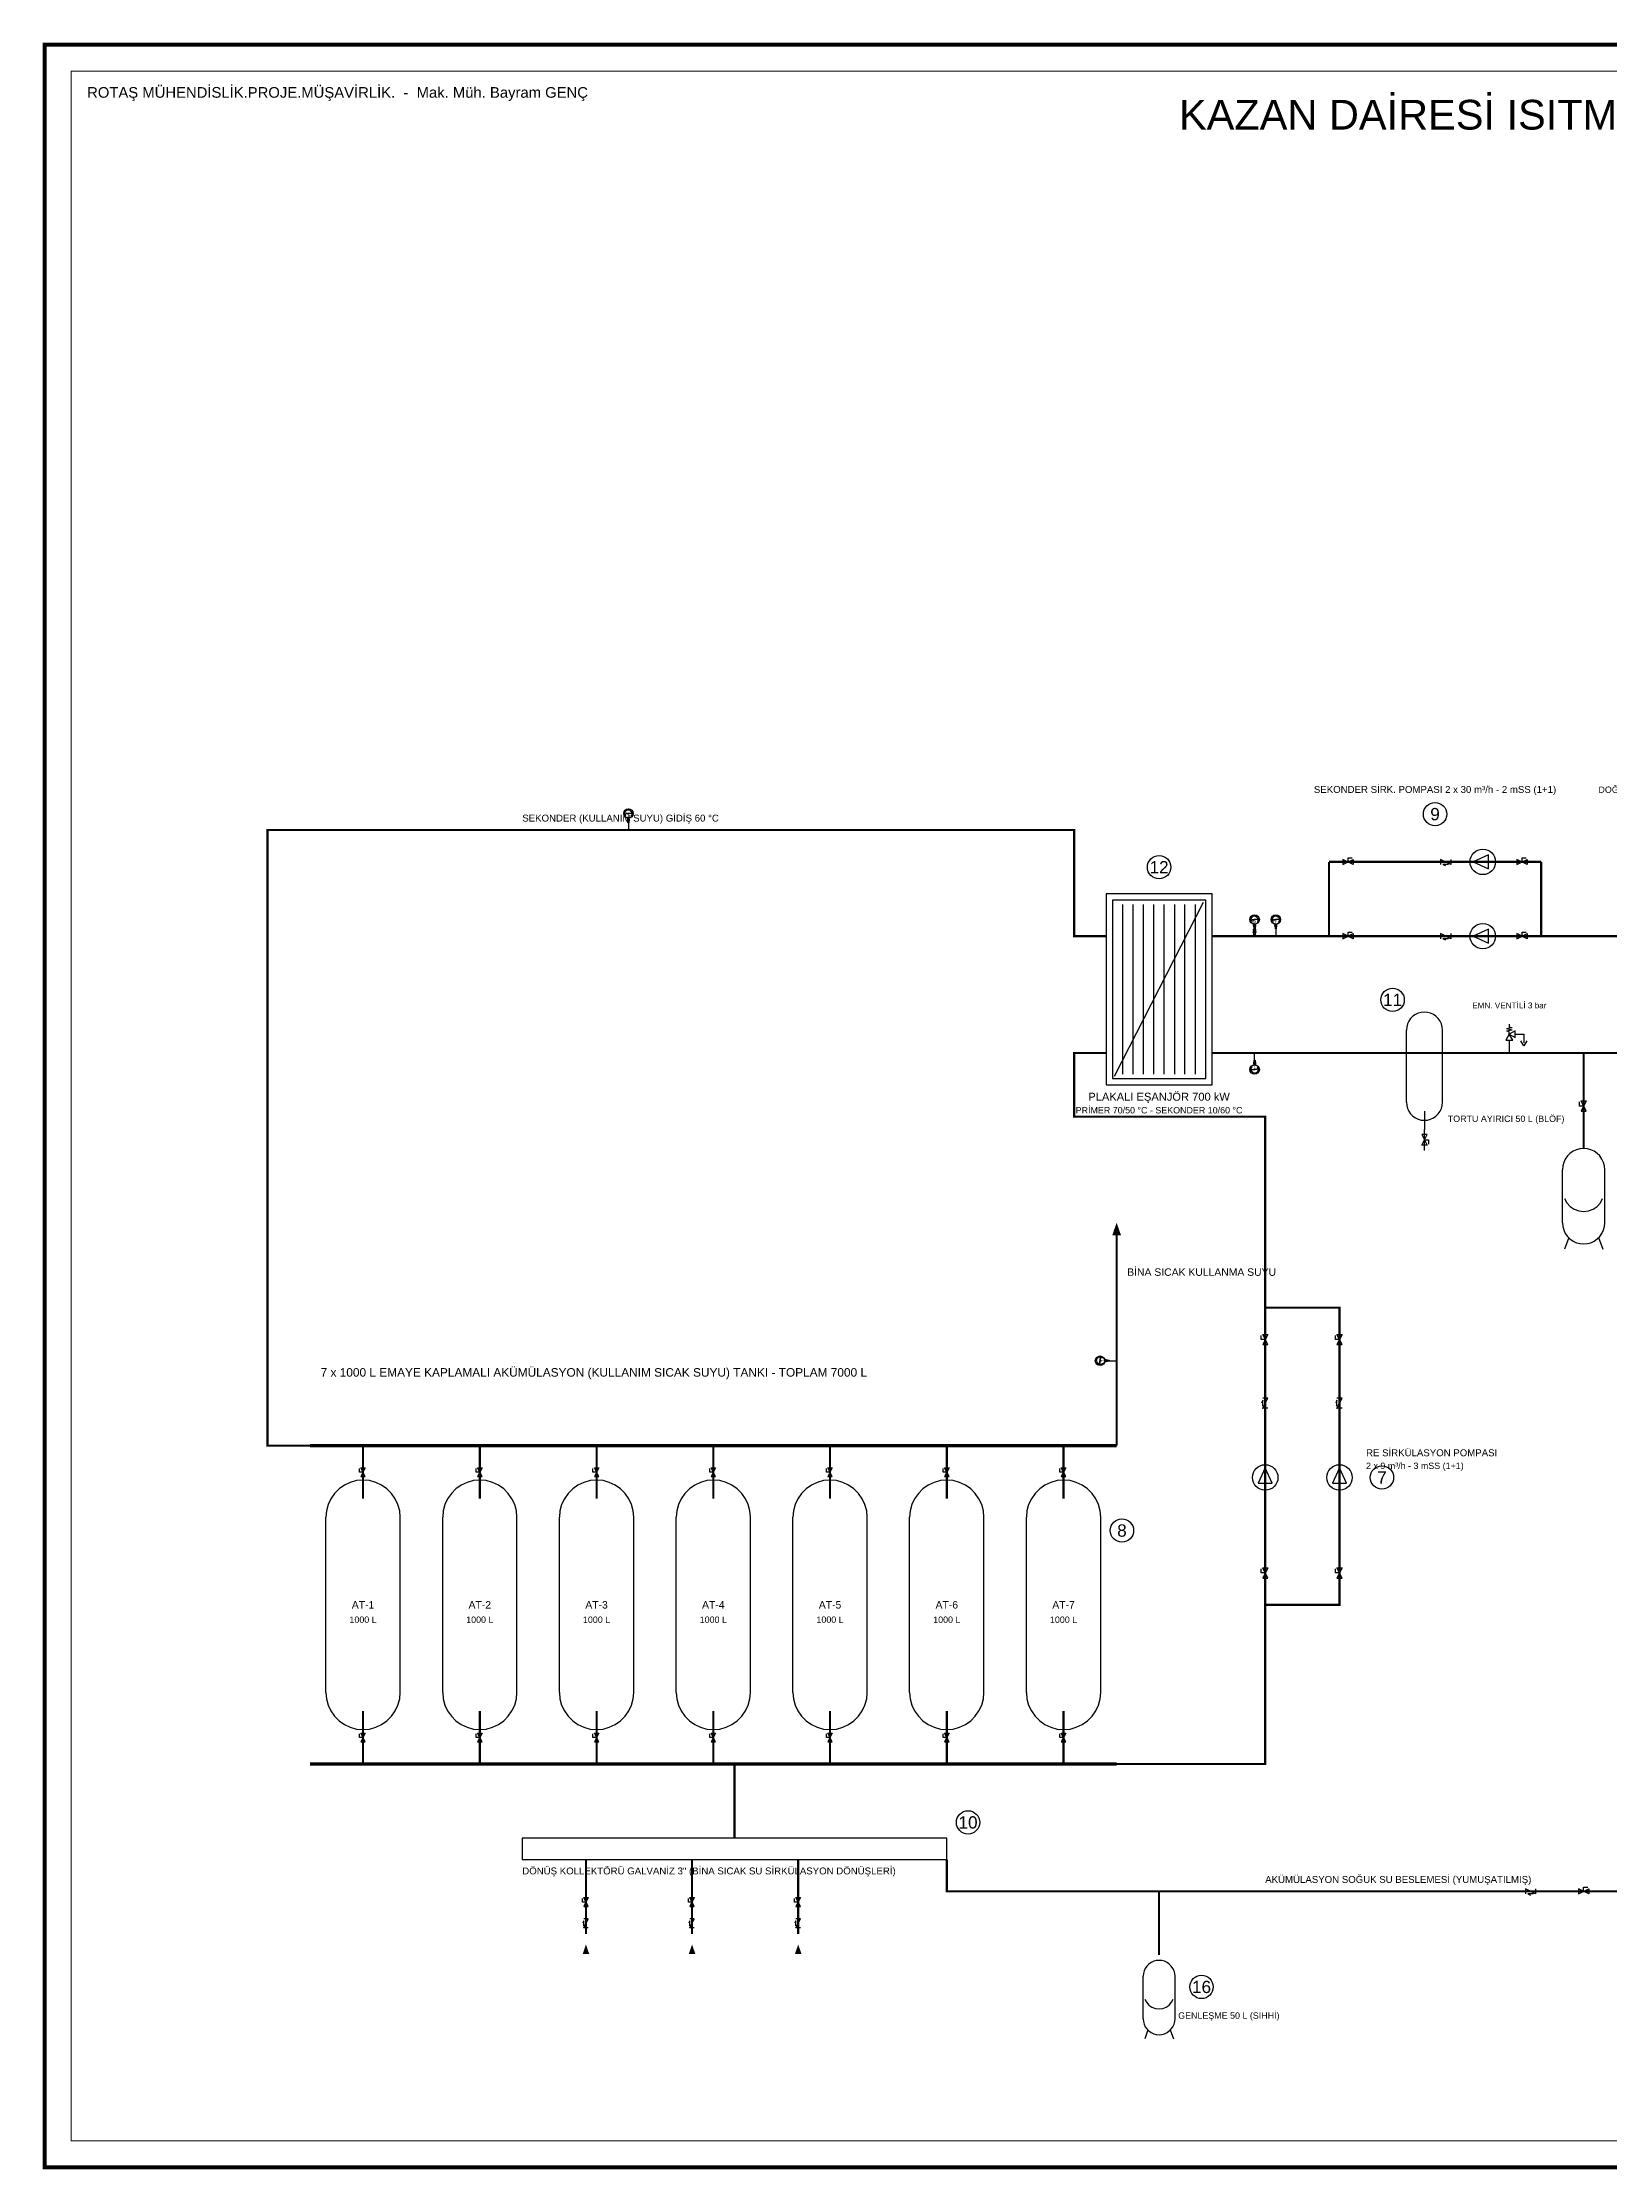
# Model space of a CAD drawing. Header units: centimetres. Extents: x -152 to 8002, y -202 to 1802.
# Drawn here: x -152 to 1324, y -202 to 1802 of the extents above; entities that cross this region are included whole.
import ezdxf
from ezdxf.enums import TextEntityAlignment as Align

# ---------------------------------------------------------------- set-up
doc = ezdxf.new("R2010")
doc.units = ezdxf.units.CM
doc.linetypes.add('BASMA HATTI', pattern=[31, 25, -6])
doc.linetypes.add('ISITMA DONUS HATTI', pattern=[26, 20, -6])
for name, color, linetype in [('MTY-CIHAZ', 135, 'Continuous'), ('MTY-DOGALGAZ', 7, 'Continuous'), ('MTY-EKIPMAN-NO', 7, 'Continuous'), ('MTY-ISITMA-DONUS-BORU', 30, 'ISITMA DONUS HATTI'), ('MTY-ISITMA-GIDIS-BORU', 10, 'Continuous'), ('MTY-PAFTA', 7, 'Continuous'), ('MTY-SICAKSU-BORU', 1, 'BASMA HATTI'), ('MTY-SIRKULASYON-BORU', 7, 'Continuous'), ('MTY-SOGUKSU-BORU', 5, 'Continuous'), ('MTY-TEFRIS', 15, 'Continuous'), ('MTY-VANA', 1, 'Continuous'), ('MTY-YAZI', 7, 'Continuous')]:
    doc.layers.add(name, color=color, linetype=linetype)
doc.layers.add('ROTAS-PAFTA-SINIRI', color=8, linetype='Continuous', plot=False)
doc.styles.add('CAP', font='wturkce.SHX', dxfattribs={"width": 0.65})
doc.styles.add('MTYCAPLT', font='arial.ttf', dxfattribs={"width": 0.65, "height": 1})
doc.styles.add('ROTAS', font='arial.ttf')

# ---------------------------------------------------------------- blocks, each defined once
blk = doc.blocks.new('ROTAS_PAFTA')
blk.add_lwpolyline([(0, 0), (1, 0), (1, 1), (0, 1)], close=True)
blk = doc.blocks.new('MTY-KURESEL VANA')
at = {"layer": 'MTY-VANA'}
for p, q in [((0, 0), (0, 8)), ((0, 8), (8, 8))]:
    blk.add_line(p, q, dxfattribs=at)
blk.add_lwpolyline([(-10, 5), (-10, -5), (10, 5), (10, -5), (-10, 5)], dxfattribs=at)
at = {"layer": 'MTY-VANA', "style": 'MTYCAPLT', "width": 0.65}
blk.add_attdef('CAP', text='', height=10, dxfattribs=at).set_placement((-1.1, 0), align=Align.CENTER)
blk = doc.blocks.new('MTY-CEKVALF VANA')
at = {"layer": 'MTY-VANA'}
h = blk.add_hatch(color=256, dxfattribs=at)
edge = h.paths.add_edge_path()
edge.add_arc((-10, 5), 1.41, 180, 540, ccw=False)
for p, q in [((-10, -5), (-10, 5)), ((-10, 5), (10, -5)), ((-5.6, 5), (5.6, 5)), ((5.6, 5), (0, 7.3)), ((10, -5), (10, 5))]:
    blk.add_line(p, q, dxfattribs=at)
at = {"layer": 'MTY-VANA', "style": 'CAP', "width": 0.65}
blk.add_attdef('CAP', text='', height=5, rotation=153.4349, dxfattribs=at).set_placement((0, 0), align=Align.CENTER)
blk = doc.blocks.new('MTY-TERMOMETRE')
at = {"layer": 'MTY-VANA', "color": 1}
for p, q in [((-3.7, 19.8), (-4.5, 19.9)), ((-3.7, 19.2), (-4.5, 19.1)), ((-3.5, 20.5), (-4.4, 20.7)), ((-3.6, 18.6), (-4.4, 18.4)), ((-3.3, 21.1), (-4.1, 21.4)), ((-3.3, 18), (-4.1, 17.6)), ((-3, 21.6), (-3.7, 22.1)), ((-3, 17.4), (-3.7, 16.9)), ((-2.6, 22.1), (-3.2, 22.7)), ((-2.7, 19.7), (-0.6, 19.7)), ((-2.7, 19.7), (-2.7, 19.3)), ((-2.7, 19.3), (-0.6, 19.4)), ((-2.1, 22.5), (-2.6, 23.2)), ((-1.5, 22.9), (-1.9, 23.6)), ((-1.2, 12.5), (-1.2, 13.4)), ((1.2, 12.5), (-1.2, 12.5)), ((-0.9, 23.1), (-1.1, 23.9)), ((0.9, 13.5), (-0.9, 13.5)), ((-0.9, 10.9), (-0.9, 12.5)), ((0.9, 10.9), (-0.9, 10.9)), ((-0.7, 13.5), (-0.7, 14)), ((-0.5, 12.6), (-0.5, 13.4)), ((-0.5, 8.6), (-0.5, 10.9)), ((0.5, 8.6), (-0.5, 8.6)), ((-0.3, 23.2), (-0.4, 24)), ((0, 8.6), (0, 0)), ((0.4, 23.2), (0.4, 24)), ((4.5, 19.5), (0.5, 19.6)), ((0.5, 10.9), (0.5, 8.6)), ((4.5, 19.5), (0.6, 19.4)), ((0.6, 12.6), (0.6, 13.4)), ((0.7, 13.5), (0.7, 14)), ((0.9, 12.5), (0.9, 10.9)), ((1, 23.1), (1.2, 23.9)), ((1.2, 12.5), (1.2, 13.4)), ((1.6, 22.9), (2, 23.6)), ((2.1, 22.5), (2.6, 23.2)), ((2.6, 22.1), (3.2, 22.7)), ((3, 17.4), (3.7, 16.9)), ((3.1, 21.6), (3.7, 22.1)), ((3.4, 21.1), (4.1, 21.4)), ((3.4, 17.9), (4.1, 17.6)), ((3.6, 20.5), (4.4, 20.7)), ((3.6, 18.5), (4.4, 18.3)), ((3.7, 19.8), (4.5, 19.9)), ((3.7, 19.2), (4.5, 19.1))]:
    blk.add_line(p, q, dxfattribs=at)
for radius in [5.58, 5.3, 0.576]:
    blk.add_circle((0, 19.5), radius, dxfattribs=at)
for centre, radius, start, end in [((-0.9, 13), 0.576, 54.6994, 125.3066), ((-0.9, 13.1), 0.576, 234.694, 305.3013), ((0, 12.2), 1.33, 65.9035, 113.6507), ((0, 13.8), 1.33, 246.3499, 294.0971), ((0.9, 13), 0.576, 54.6934, 125.3006), ((0.9, 13.1), 0.576, 234.7001, 305.3073)]:
    blk.add_arc(centre, radius, start, end, dxfattribs=at)
at = {"layer": 'MTY-VANA', "style": 'MTYCAPLT', "width": 0.65}
blk.add_text('T', height=3, dxfattribs=at).set_placement((0, 15, 0), align=Align.CENTER)
blk.add_attdef('CAP', text='', height=1, rotation=270, dxfattribs=at).set_placement((0, 0), align=Align.CENTER)
blk = doc.blocks.new('MTY-MANOMETRE')
at = {"layer": 'MTY-VANA', "color": 1}
for p, q in [((-3.7, 19.8), (-4.5, 19.9)), ((-3.7, 19.2), (-4.5, 19.1)), ((-3.5, 20.5), (-4.4, 20.7)), ((-3.6, 18.6), (-4.4, 18.4)), ((-3.3, 21.1), (-4.1, 21.4)), ((-3.3, 18), (-4.1, 17.6)), ((-3, 21.6), (-3.7, 22.1)), ((-3, 17.4), (-3.7, 16.9)), ((-2.6, 22.1), (-3.2, 22.7)), ((-2.7, 19.7), (-0.6, 19.7)), ((-2.7, 19.7), (-2.7, 19.3)), ((-2.7, 19.3), (-0.6, 19.4)), ((-2.1, 22.5), (-2.6, 23.2)), ((-1.5, 22.9), (-1.9, 23.6)), ((-1.2, 12.5), (-1.2, 13.4)), ((1.2, 12.5), (-1.2, 12.5)), ((-0.9, 23.1), (-1.1, 23.9)), ((0.9, 13.5), (-0.9, 13.5)), ((-0.9, 10.9), (-0.9, 12.5)), ((0.9, 10.9), (-0.9, 10.9)), ((-0.7, 13.5), (-0.7, 14)), ((-0.5, 12.6), (-0.5, 13.4)), ((-0.5, 8.6), (-0.5, 10.9)), ((0.5, 8.6), (-0.5, 8.6)), ((-0.3, 23.2), (-0.4, 24)), ((0, 8.6), (0, 8)), ((0, 2.3), (0, 0)), ((0.4, 23.2), (0.4, 24)), ((4.5, 19.5), (0.5, 19.6)), ((0.5, 10.9), (0.5, 8.6)), ((4.5, 19.5), (0.6, 19.4)), ((0.6, 12.6), (0.6, 13.4)), ((0.7, 13.5), (0.7, 14)), ((0.9, 12.5), (0.9, 10.9)), ((1, 23.1), (1.2, 23.9)), ((1.2, 12.5), (1.2, 13.4)), ((1.6, 22.9), (2, 23.6)), ((2.1, 22.5), (2.6, 23.2)), ((2.6, 22.1), (3.2, 22.7)), ((3, 17.4), (3.7, 16.9)), ((3.1, 21.6), (3.7, 22.1)), ((3.4, 21.1), (4.1, 21.4)), ((3.4, 17.9), (4.1, 17.6)), ((3.6, 20.5), (4.4, 20.7)), ((3.6, 18.5), (4.4, 18.3)), ((3.7, 19.8), (4.5, 19.9)), ((3.7, 19.2), (4.5, 19.1))]:
    blk.add_line(p, q, dxfattribs=at)
at = {"layer": 'MTY-VANA'}
for p, q in [((-1.5, 7.8), (1.5, 7.8)), ((0, 5.2), (-1.5, 7.8)), ((0, 5.2), (-1.5, 2.5)), ((-1.5, 2.5), (1.5, 2.5)), ((1.5, 7.8), (0, 5.2)), ((1.5, 2.5), (0, 5.2))]:
    blk.add_line(p, q, dxfattribs=at)
at = {"layer": 'MTY-VANA', "color": 1}
for radius in [5.58, 5.3, 0.576]:
    blk.add_circle((0, 19.5), radius, dxfattribs=at)
at = {"layer": 'MTY-VANA'}
blk.add_circle((0, 5.2), 1.5, dxfattribs=at)
at = {"layer": 'MTY-VANA', "color": 1}
for centre, radius, start, end in [((-0.9, 13), 0.576, 54.6994, 125.3066), ((-0.9, 13.1), 0.576, 234.694, 305.3013), ((0, 12.2), 1.33, 65.9035, 113.6507), ((0, 13.8), 1.33, 246.3499, 294.0971), ((0.9, 13), 0.576, 54.6934, 125.3006), ((0.9, 13.1), 0.576, 234.7001, 305.3073)]:
    blk.add_arc(centre, radius, start, end, dxfattribs=at)
at = {"layer": 'MTY-VANA', "width": 0.7}
blk.add_text('M', height=3.59, dxfattribs=at).set_placement((0, 15, 0), align=Align.CENTER)
at = {"layer": 'MTY-VANA', "style": 'MTYCAPLT', "width": 0.65}
blk.add_attdef('CAP', text='', height=10, rotation=270, dxfattribs=at).set_placement((0, 0), align=Align.CENTER)
blk = doc.blocks.new('MTY-BOSALTMA VANA')
at = {"layer": 'MTY-ISITMA-DONUS-BORU', "ltscale": 25}
blk.add_lwpolyline([(0, -20), (0, 0)], dxfattribs=at)
at = {"layer": 'MTY-VANA'}
for p, q in [((0, -10), (4, -10)), ((4, -10), (4, -14))]:
    blk.add_line(p, q, dxfattribs=at)
blk.add_lwpolyline([(2.5, -5), (-2.5, -5), (2.5, -15), (-2.5, -15), (2.5, -5)], dxfattribs=at)
at = {"layer": 'MTY-VANA', "style": 'MTYCAPLT', "width": 0.65}
blk.add_attdef('CAP', text='', height=10, rotation=81.6166, dxfattribs=at).set_placement((0, -10), align=Align.CENTER)
blk = doc.blocks.new('MTY-EMNİYET VENTİLİ')
at = {"layer": 'MTY-VANA'}
for p, q in [((3.5, 29.6), (-3.5, 28.3)), ((3.5, 27), (-3.5, 28.3)), ((3.5, 27), (-3.5, 25.6)), ((0, 25), (-3.5, 25.6)), ((0, 33.7), (0, 30.3)), ((3.5, 29.6), (0, 30.3)), ((7, 26), (0, 22)), ((7, 18), (7, 26)), ((0, 22), (-4, 15)), ((-4, 15), (4, 15)), ((0, 22), (0, 25)), ((0, 22), (7, 18)), ((4, 15), (0, 22)), ((0, 15), (0, 0)), ((7, 22), (17, 22)), ((17, 8.3), (13.5, 14.3)), ((17, 22), (17, 12)), ((20.5, 14.3), (17, 8.3))]:
    blk.add_line(p, q, dxfattribs=at)
at = {"layer": 'MTY-VANA', "style": 'MTYCAPLT', "width": 0.65}
blk.add_attdef('CAP', text='', height=10, rotation=358.601, dxfattribs=at).set_placement((0.8, 6.1), align=Align.CENTER)

msp = doc.modelspace()

# ---------------------------------------------------------------- linework, layer by layer
at = {"layer": 'MTY-CIHAZ'}
for p, q in [((858, 828), (942, 992)), ((865.8, 830), (865.8, 990)), ((875.6, 830), (875.6, 990)), ((885.3, 830), (885.3, 990)), ((895.1, 830), (895.1, 990)), ((904.9, 830), (904.9, 990)), ((914.7, 830), (914.7, 990)), ((924.4, 830), (924.4, 990)), ((934.2, 830), (934.2, 990)), ((1150, 795), (1150, 778)), ((1286, 676), (1282, 665)), ((1314, 676), (1318, 665)), ((889.5, -70.5), (886.5, -78.8)), ((910.5, -70.5), (913.5, -78.8))]:
    msp.add_line(p, q, dxfattribs=at)
for points in [[(1196, 1030), (1210.4, 1023.4), (1210.4, 1036.6)], [(850, 820), (950, 820), (950, 1000), (850, 1000)], [(856, 826), (944, 826), (944, 994), (856, 994)], [(1196, 960), (1210.4, 953.4), (1210.4, 966.6)], [(1000, 459), (993.4, 444.6), (1006.6, 444.6)], [(1070, 459), (1063.4, 444.6), (1076.6, 444.6)], [(300, 90), (700, 90), (700, 110), (300, 110)]]:
    msp.add_lwpolyline(points, close=True, dxfattribs=at)
for points in [[(1167, 871.5), (1166.7, 874.5), (1166, 877.3), (1164.7, 880), (1163, 882.4), (1160.9, 884.5), (1158.5, 886.2), (1155.8, 887.5), (1153, 888.2), (1150, 888.5), (1147, 888.2), (1144.2, 887.5), (1141.5, 886.2), (1139.1, 884.5), (1137, 882.4), (1135.3, 880), (1134, 877.3), (1133.3, 874.5), (1133, 871.5)], [(1133, 803.5), (1133, 871.5)], [(1167, 803.5), (1167, 871.5)], [(1133, 803.5), (1133.3, 800.5), (1134, 797.7), (1135.3, 795), (1137, 792.6), (1139.1, 790.5), (1141.5, 788.8), (1144.2, 787.5), (1147, 786.8), (1150, 786.5), (1153, 786.8), (1155.8, 787.5), (1158.5, 788.8), (1160.9, 790.5), (1163, 792.6), (1164.7, 795), (1166, 797.7), (1166.7, 800.5), (1167, 803.5)], [(1320, 740), (1319.7, 743.5), (1318.8, 746.8), (1317.3, 750), (1315.3, 752.9), (1312.9, 755.3), (1310, 757.3), (1306.8, 758.8), (1303.5, 759.7), (1300, 760), (1296.5, 759.7), (1293.2, 758.8), (1290, 757.3), (1287.1, 755.3), (1284.7, 752.9), (1282.7, 750), (1281.2, 746.8), (1280.3, 743.5), (1280, 740)], [(1280, 690), (1280, 740)], [(1320, 690), (1320, 740)], [(1282.1, 713), (1284.2, 708.9), (1287.3, 705.4), (1291.1, 702.7), (1295.4, 701.1), (1300, 700.5), (1304.6, 701.1), (1308.9, 702.7), (1312.7, 705.4), (1315.8, 708.9), (1317.9, 713)], [(1280, 690), (1280.3, 686.5), (1281.2, 683.2), (1282.7, 680), (1284.7, 677.1), (1287.1, 674.7), (1290, 672.7), (1293.2, 671.2), (1296.5, 670.3), (1300, 670), (1303.5, 670.3), (1306.8, 671.2), (1310, 672.7), (1312.9, 674.7), (1315.3, 677.1), (1317.3, 680), (1318.8, 683.2), (1319.7, 686.5), (1320, 690)], [(185, 412.5), (184.5, 418.6), (182.9, 424.5), (180.3, 430), (176.8, 435), (172.5, 439.3), (167.5, 442.8), (162, 445.4), (156.1, 447), (150, 447.5), (143.9, 447), (138, 445.4), (132.5, 442.8), (127.5, 439.3), (123.2, 435), (119.7, 430), (117.1, 424.5), (115.5, 418.6), (115, 412.5)], [(295, 412.5), (294.5, 418.6), (292.9, 424.5), (290.3, 430), (286.8, 435), (282.5, 439.3), (277.5, 442.8), (272, 445.4), (266.1, 447), (260, 447.5), (253.9, 447), (248, 445.4), (242.5, 442.8), (237.5, 439.3), (233.2, 435), (229.7, 430), (227.1, 424.5), (225.5, 418.6), (225, 412.5)], [(405, 412.5), (404.5, 418.6), (402.9, 424.5), (400.3, 430), (396.8, 435), (392.5, 439.3), (387.5, 442.8), (382, 445.4), (376.1, 447), (370, 447.5), (363.9, 447), (358, 445.4), (352.5, 442.8), (347.5, 439.3), (343.2, 435), (339.7, 430), (337.1, 424.5), (335.5, 418.6), (335, 412.5)], [(515, 412.5), (514.5, 418.6), (512.9, 424.5), (510.3, 430), (506.8, 435), (502.5, 439.3), (497.5, 442.8), (492, 445.4), (486.1, 447), (480, 447.5), (473.9, 447), (468, 445.4), (462.5, 442.8), (457.5, 439.3), (453.2, 435), (449.7, 430), (447.1, 424.5), (445.5, 418.6), (445, 412.5)], [(625, 412.5), (624.5, 418.6), (622.9, 424.5), (620.3, 430), (616.8, 435), (612.5, 439.3), (607.5, 442.8), (602, 445.4), (596.1, 447), (590, 447.5), (583.9, 447), (578, 445.4), (572.5, 442.8), (567.5, 439.3), (563.2, 435), (559.7, 430), (557.1, 424.5), (555.5, 418.6), (555, 412.5)], [(735, 412.5), (734.5, 418.6), (732.9, 424.5), (730.3, 430), (726.8, 435), (722.5, 439.3), (717.5, 442.8), (712, 445.4), (706.1, 447), (700, 447.5), (693.9, 447), (688, 445.4), (682.5, 442.8), (677.5, 439.3), (673.2, 435), (669.7, 430), (667.1, 424.5), (665.5, 418.6), (665, 412.5)], [(845, 412.5), (844.5, 418.6), (842.9, 424.5), (840.3, 430), (836.8, 435), (832.5, 439.3), (827.5, 442.8), (822, 445.4), (816.1, 447), (810, 447.5), (803.9, 447), (798, 445.4), (792.5, 442.8), (787.5, 439.3), (783.2, 435), (779.7, 430), (777.1, 424.5), (775.5, 418.6), (775, 412.5)], [(115, 247.5), (115, 412.5)], [(185, 247.5), (185, 412.5)], [(225, 247.5), (225, 412.5)], [(295, 247.5), (295, 412.5)], [(335, 247.5), (335, 412.5)], [(405, 247.5), (405, 412.5)], [(445, 247.5), (445, 412.5)], [(515, 247.5), (515, 412.5)], [(555, 247.5), (555, 412.5)], [(625, 247.5), (625, 412.5)], [(665, 247.5), (665, 412.5)], [(735, 247.5), (735, 412.5)], [(775, 247.5), (775, 412.5)], [(845, 247.5), (845, 412.5)], [(115, 247.5), (115.5, 241.4), (117.1, 235.5), (119.7, 230), (123.2, 225), (127.5, 220.7), (132.5, 217.2), (138, 214.6), (143.9, 213), (150, 212.5), (156.1, 213), (162, 214.6), (167.5, 217.2), (172.5, 220.7), (176.8, 225), (180.3, 230), (182.9, 235.5), (184.5, 241.4), (185, 247.5)], [(225, 247.5), (225.5, 241.4), (227.1, 235.5), (229.7, 230), (233.2, 225), (237.5, 220.7), (242.5, 217.2), (248, 214.6), (253.9, 213), (260, 212.5), (266.1, 213), (272, 214.6), (277.5, 217.2), (282.5, 220.7), (286.8, 225), (290.3, 230), (292.9, 235.5), (294.5, 241.4), (295, 247.5)], [(335, 247.5), (335.5, 241.4), (337.1, 235.5), (339.7, 230), (343.2, 225), (347.5, 220.7), (352.5, 217.2), (358, 214.6), (363.9, 213), (370, 212.5), (376.1, 213), (382, 214.6), (387.5, 217.2), (392.5, 220.7), (396.8, 225), (400.3, 230), (402.9, 235.5), (404.5, 241.4), (405, 247.5)], [(445, 247.5), (445.5, 241.4), (447.1, 235.5), (449.7, 230), (453.2, 225), (457.5, 220.7), (462.5, 217.2), (468, 214.6), (473.9, 213), (480, 212.5), (486.1, 213), (492, 214.6), (497.5, 217.2), (502.5, 220.7), (506.8, 225), (510.3, 230), (512.9, 235.5), (514.5, 241.4), (515, 247.5)], [(555, 247.5), (555.5, 241.4), (557.1, 235.5), (559.7, 230), (563.2, 225), (567.5, 220.7), (572.5, 217.2), (578, 214.6), (583.9, 213), (590, 212.5), (596.1, 213), (602, 214.6), (607.5, 217.2), (612.5, 220.7), (616.8, 225), (620.3, 230), (622.9, 235.5), (624.5, 241.4), (625, 247.5)], [(665, 247.5), (665.5, 241.4), (667.1, 235.5), (669.7, 230), (673.2, 225), (677.5, 220.7), (682.5, 217.2), (688, 214.6), (693.9, 213), (700, 212.5), (706.1, 213), (712, 214.6), (717.5, 217.2), (722.5, 220.7), (726.8, 225), (730.3, 230), (732.9, 235.5), (734.5, 241.4), (735, 247.5)], [(775, 247.5), (775.5, 241.4), (777.1, 235.5), (779.7, 230), (783.2, 225), (787.5, 220.7), (792.5, 217.2), (798, 214.6), (803.9, 213), (810, 212.5), (816.1, 213), (822, 214.6), (827.5, 217.2), (832.5, 220.7), (836.8, 225), (840.3, 230), (842.9, 235.5), (844.5, 241.4), (845, 247.5)], [(915, -20), (914.8, -17.4), (914.1, -14.9), (913, -12.5), (911.5, -10.4), (909.6, -8.5), (907.5, -7), (905.1, -5.9), (902.6, -5.2), (900, -5), (897.4, -5.2), (894.9, -5.9), (892.5, -7), (890.4, -8.5), (888.5, -10.4), (887, -12.5), (885.9, -14.9), (885.2, -17.4), (885, -20)], [(885, -60), (885, -20)], [(915, -60), (915, -20)], [(885, -60), (885.2, -62.6), (885.9, -65.1), (887, -67.5), (888.5, -69.6), (890.4, -71.5), (892.5, -73), (894.9, -74.1), (897.4, -74.8), (900, -75), (902.6, -74.8), (905.1, -74.1), (907.5, -73), (909.6, -71.5), (911.5, -69.6), (913, -67.5), (914.1, -65.1), (914.8, -62.6), (915, -60)], [(886.6, -41.4), (888.2, -44.5), (890.5, -47.1), (893.3, -49.1), (896.6, -50.3), (900, -50.8), (903.4, -50.3), (906.7, -49.1), (909.5, -47.1), (911.8, -44.5), (913.4, -41.4)]]:
    msp.add_lwpolyline(points, dxfattribs=at)
for centre in [(1205, 1030), (1205, 960), (1000, 450), (1070, 450)]:
    msp.add_circle(centre, 12, dxfattribs=at)
at = {"layer": 'MTY-EKIPMAN-NO'}
for centre in [(1160, 1075), (900, 1025), (1120, 900), (1110, 450), (865, 400), (720, 125), (940, -30)]:
    msp.add_circle(centre, 11, dxfattribs=at)
at = {"layer": 'MTY-ISITMA-DONUS-BORU', "const_width": 2}
for points in [[(950, 850), (1440, 850), (1440, 900)], [(1300, 850), (1300, 760)]]:
    msp.add_lwpolyline(points, dxfattribs=at)
at = {"layer": 'MTY-ISITMA-GIDIS-BORU', "const_width": 2}
for points in [[(1060, 1030), (1060, 960)], [(1260, 1030), (1060, 1030)], [(1260, 960), (1260, 1030)], [(1060, 960), (950, 960)], [(1260, 960), (1060, 960)], [(1440, 960), (1260, 960)]]:
    msp.add_lwpolyline(points, dxfattribs=at)
at = {"layer": 'MTY-PAFTA'}
for points, const_width in [([(-150, -200), (3700, -200), (3700, 1800), (-150, 1800)], 4), ([(-125, -175), (3675, -175), (3675, 1775), (-125, 1775)], 1)]:
    msp.add_lwpolyline(points, close=True, dxfattribs=dict(at, const_width=const_width))
at = {"layer": 'MTY-SICAKSU-BORU'}
for points, const_width in [([(850, 960), (820, 960), (820, 1060), (60, 1060), (60, 480), (100, 480)], 2), ([(860, 480), (860, 680)], 2), ([(100, 480), (860, 480)], 3), ([(150, 430), (150, 480)], 2), ([(260, 430), (260, 480)], 2), ([(370, 430), (370, 480)], 2), ([(480, 430), (480, 480)], 2), ([(590, 430), (590, 480)], 2), ([(700, 430), (700, 480)], 2), ([(810, 430), (810, 480)], 2)]:
    msp.add_lwpolyline(points, dxfattribs=dict(at, const_width=const_width))
msp.add_solid([(860, 690), (864.2, 678), (855.8, 678)], dxfattribs=at)
at = {"layer": 'MTY-SIRKULASYON-BORU', "const_width": 2}
for points in [[(860, 180), (1000, 180), (1000, 790), (820, 790), (820, 850), (850, 850)], [(1000, 330), (1070, 330), (1070, 610), (1000, 610)], [(500, 110), (500, 180)], [(360, 20), (360, 90)], [(460, 20), (460, 90)], [(560, 20), (560, 90)]]:
    msp.add_lwpolyline(points, dxfattribs=at)
at = {"layer": 'MTY-SIRKULASYON-BORU'}
for points in [[(360, 10), (363.1, 1), (356.9, 1)], [(460, 10), (463.1, 1), (456.9, 1)], [(560, 10), (563.1, 1), (556.9, 1)]]:
    msp.add_solid(points, dxfattribs=at)
at = {"layer": 'MTY-SOGUKSU-BORU'}
for points, const_width in [([(1480, 400), (1440, 400), (1440, 60), (700, 60), (700, 90)], 2), ([(150, 180), (150, 230)], 2), ([(260, 180), (260, 230)], 2), ([(370, 180), (370, 230)], 2), ([(480, 180), (480, 230)], 2), ([(590, 180), (590, 230)], 2), ([(700, 180), (700, 230)], 2), ([(810, 180), (810, 230)], 2), ([(100, 180), (860, 180)], 3), ([(900, 60), (900, 0)], 2)]:
    msp.add_lwpolyline(points, dxfattribs=dict(at, const_width=const_width))

# ---------------------------------------------------------------- block references
at = {"layer": 'MTY-TEFRIS', "xscale": 0.8, "yscale": 0.8}
for name, p in [('MTY-TERMOMETRE', (400, 1060)), ('MTY-MANOMETRE', (990, 960)), ('MTY-TERMOMETRE', (1010, 960)), ('MTY-EMNİYET VENTİLİ', (1230, 850))]:
    msp.add_blockref(name, p, dxfattribs=at)
for p, rotation in [((990, 850), 180), ((860, 560), 90)]:
    msp.add_blockref('MTY-TERMOMETRE', p, dxfattribs=dict(at, rotation=rotation))
at = {"layer": 'MTY-TEFRIS'}
msp.add_blockref('MTY-BOSALTMA VANA', (1150, 778), dxfattribs=at)
at = {"layer": 'MTY-VANA', "xscale": 0.48, "yscale": 0.48}
for p in [(1078, 1030), (1242, 1030), (1078, 960), (1242, 960), (1300, 60)]:
    msp.add_blockref('MTY-KURESEL VANA', p, dxfattribs=at)
at = {"layer": 'MTY-VANA'}
for name, p, xscale, yscale, rotation in [('MTY-CEKVALF VANA', (1170, 1030), 0.48, 0.48, 180), ('MTY-CEKVALF VANA', (1170, 960), 0.48, 0.48, 180), ('MTY-KURESEL VANA', (1300, 800), 0.48, 0.48, 90), ('MTY-KURESEL VANA', (1000, 580), 0.48, 0.48, 90), ('MTY-KURESEL VANA', (1070, 580), 0.48, 0.48, 90), ('MTY-CEKVALF VANA', (1000, 520), 0.48, 0.48, 90), ('MTY-CEKVALF VANA', (1070, 520), 0.48, 0.48, 90), ('MTY-KURESEL VANA', (150, 455), 0.42, 0.42, 90), ('MTY-KURESEL VANA', (260, 455), 0.42, 0.42, 90), ('MTY-KURESEL VANA', (370, 455), 0.42, 0.42, 90), ('MTY-KURESEL VANA', (480, 455), 0.42, 0.42, 90), ('MTY-KURESEL VANA', (590, 455), 0.42, 0.42, 90), ('MTY-KURESEL VANA', (700, 455), 0.42, 0.42, 90), ('MTY-KURESEL VANA', (810, 455), 0.42, 0.42, 90), ('MTY-KURESEL VANA', (1000, 360), 0.48, 0.48, 90), ('MTY-KURESEL VANA', (1070, 360), 0.48, 0.48, 90), ('MTY-KURESEL VANA', (150, 205), 0.42, 0.42, 90), ('MTY-KURESEL VANA', (260, 205), 0.42, 0.42, 90), ('MTY-KURESEL VANA', (370, 205), 0.42, 0.42, 90), ('MTY-KURESEL VANA', (480, 205), 0.42, 0.42, 90), ('MTY-KURESEL VANA', (590, 205), 0.42, 0.42, 90), ('MTY-KURESEL VANA', (700, 205), 0.42, 0.42, 90), ('MTY-KURESEL VANA', (810, 205), 0.42, 0.42, 90), ('MTY-CEKVALF VANA', (1250, 60), 0.48, 0.48, 180), ('MTY-KURESEL VANA', (360, 50), 0.42, 0.42, 90), ('MTY-KURESEL VANA', (460, 50), 0.42, 0.42, 90), ('MTY-KURESEL VANA', (560, 50), 0.42, 0.42, 90), ('MTY-CEKVALF VANA', (360, 30), 0.42, 0.42, 90), ('MTY-CEKVALF VANA', (460, 30), 0.42, 0.42, 90), ('MTY-CEKVALF VANA', (560, 30), 0.42, 0.42, 90)]:
    msp.add_blockref(name, p, dxfattribs=dict(at, xscale=xscale, yscale=yscale, rotation=rotation))
at = {"layer": 'ROTAS-PAFTA-SINIRI', "xscale": 3850, "yscale": 2000}
msp.add_blockref('ROTAS_PAFTA', (-150, -200), dxfattribs=at)

# ---------------------------------------------------------------- texts
at = {"layer": 'MTY-CIHAZ', "style": 'ROTAS'}
for s, height, p in [('SEKONDER SİRK. POMPASI 2 x 30 m³/h - 2 mSS (1+1)', 6.5, (1160, 1095)), ('EMN. VENTİLİ 3 bar', 5.5, (1230, 892)), ('PLAKALI EŞANJÖR 700 kW', 7.5, (900, 805)), ('PRİMER 70/50 °C - SEKONDER 10/60 °C', 6, (900, 793))]:
    msp.add_text(s, height=height, dxfattribs=at).set_placement(p, align=Align.CENTER)
for s, height, p in [('TORTU AYIRICI 50 L (BLÖF)', 6, (1172, 785)), ('7 x 1000 L EMAYE KAPLAMALI AKÜMÜLASYON (KULLANIM SICAK SUYU) TANKI - TOPLAM 7000 L', 8, (110, 545)), ('2 x 9 m³/h - 3 mSS (1+1)', 6, (1095, 458)), ('RE SİRKÜLASYON POMPASI', 6.5, (1095, 470)), ('DÖNÜŞ KOLLEKTÖRÜ GALVANİZ 3" (BİNA SICAK SU SİRKÜLASYON DÖNÜŞLERİ)', 6.5, (300, 76)), ('GENLEŞME 50 L (SIHHİ)', 6, (918, -60))]:
    msp.add_text(s, height=height, dxfattribs=at).set_placement(p)
for s, height, p in [('AT-1', 7, (150, 330)), ('AT-2', 7, (260, 330)), ('AT-3', 7, (370, 330)), ('AT-4', 7, (480, 330)), ('AT-5', 7, (590, 330)), ('AT-6', 7, (700, 330)), ('AT-7', 7, (810, 330)), ('1000 L', 6, (150, 316)), ('1000 L', 6, (260, 316)), ('1000 L', 6, (370, 316)), ('1000 L', 6, (480, 316)), ('1000 L', 6, (590, 316)), ('1000 L', 6, (700, 316)), ('1000 L', 6, (810, 316))]:
    msp.add_text(s, height=height, dxfattribs=at).set_placement(p, align=Align.MIDDLE_CENTER)
at = {"layer": 'MTY-DOGALGAZ', "style": 'ROTAS'}
msp.add_text('DOĞALGAZ GİRİŞİ (GAZ PROJESİNE GÖRE)', height=6, dxfattribs=at).set_placement((1490, 1095), align=Align.RIGHT)
at = {"layer": 'MTY-EKIPMAN-NO', "style": 'ROTAS'}
for s, height, p in [('9', 11.6, (1160, 1075)), ('12', 11.55, (900, 1025)), ('11', 11.55, (1120, 900)), ('7', 11.6, (1110, 450)), ('8', 11.6, (865, 400)), ('10', 11.55, (720, 125)), ('16', 11.55, (940, -30))]:
    msp.add_text(s, height=height, dxfattribs=at).set_placement(p, align=Align.MIDDLE_CENTER)
at = {"layer": 'MTY-PAFTA', "style": 'ROTAS'}
msp.add_text('ROTAŞ MÜHENDİSLİK.PROJE.MÜŞAVİRLİK.  -  Mak. Müh. Bayram GENÇ', height=10, dxfattribs=at).set_placement((-110, 1750))
at = {"layer": 'MTY-SICAKSU-BORU', "style": 'ROTAS'}
for s, height, p in [('SEKONDER (KULLANIM SUYU) GİDİŞ 60 °C', 6.5, (300, 1068)), ('BİNA SICAK KULLANMA SUYU', 7, (870, 640))]:
    msp.add_text(s, height=height, dxfattribs=at).set_placement(p)
at = {"layer": 'MTY-SOGUKSU-BORU', "style": 'ROTAS'}
msp.add_text('AKÜMÜLASYON SOĞUK SU BESLEMESİ (YUMUŞATILMIŞ)', height=6.5, dxfattribs=at).set_placement((1000, 68))
at = {"layer": 'MTY-YAZI', "style": 'ROTAS'}
msp.add_text('KAZAN DAİRESİ ISITMA - KULLANIM SICAK SUYU - SOĞUK SU (HİDROFOR) ŞEMASI', height=28, dxfattribs=at).set_placement((1700, 1720), align=Align.CENTER)

doc.saveas('drawing.dxf')
